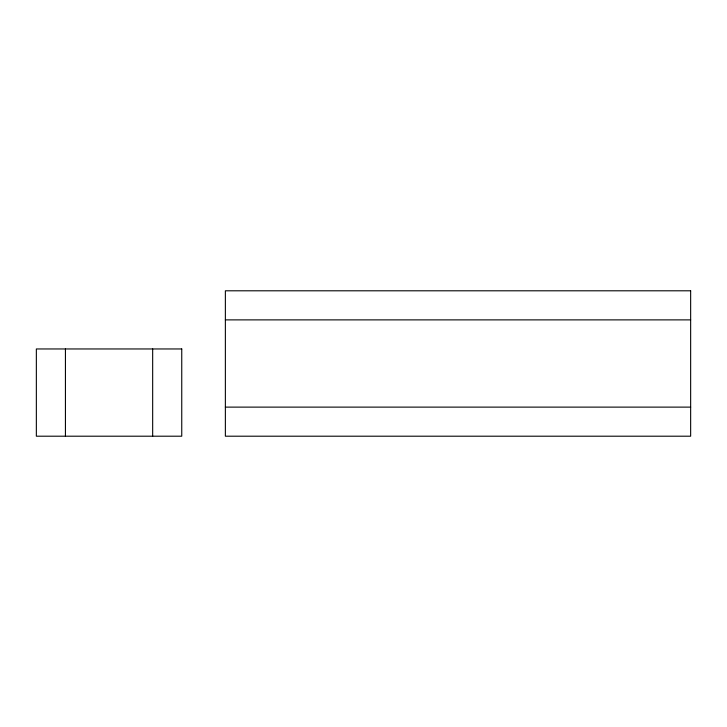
<?xml version="1.0" encoding="UTF-8"?>
<svg xmlns="http://www.w3.org/2000/svg" width="727" height="727" viewBox="0 0 727 727"><rect width="100%" height="100%" fill="white"/><g stroke="black" fill="none" stroke-linecap="round" stroke-linejoin="round"><path stroke-width="1.09" d="M225.37 319.88L690.65 319.88M225.37 407.12L690.65 407.12M152.67 348.96L152.67 436.2M65.43 348.96L65.43 436.2M690.65 290.8L225.37 290.8L225.37 436.2L690.65 436.2L690.65 290.8M181.75 348.96L36.35 348.96L36.35 436.2L181.75 436.2L181.75 348.96"/></g></svg>
